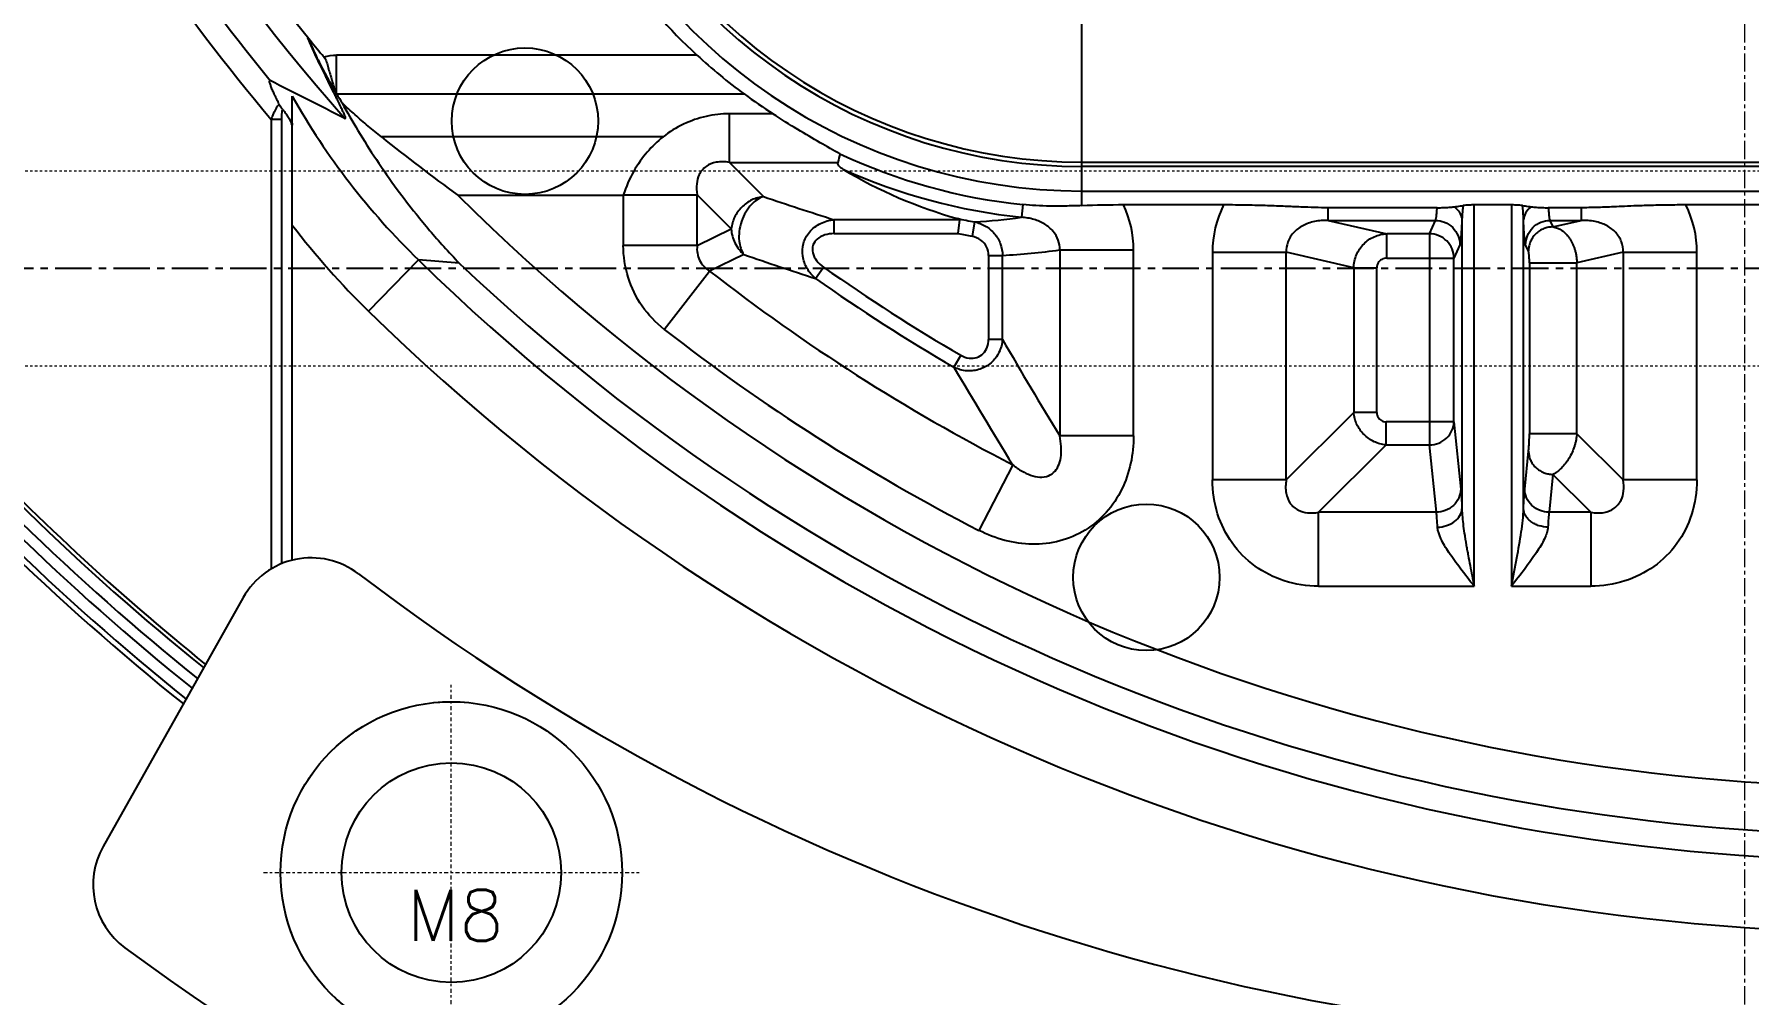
# Model space of a CAD drawing. Header units: millimetres. Extents: x 2588 to 3182, y 1243 to 1719.
# Drawn here: x 2763.3 to 2833.5, y 1402.5 to 1441.8 of the extents above; entities that cross this region are included whole.
import ezdxf

# ---------------------------------------------------------------- set-up
doc = ezdxf.new("R2010")
doc.units = ezdxf.units.MM
doc.linetypes.add('CENTER', pattern=[0.6, 0.375, -0.075, 0.075, -0.075])
doc.linetypes.add('HIDDEN', pattern=[0.2, 0.1, -0.1])
doc.layers.add('21', color=7, linetype='Continuous')
for name, color, linetype, lineweight in [('center', 1, 'CENTER', 9), ('cool', 153, 'HIDDEN', 9), ('screw', 33, 'Continuous', 13)]:
    doc.layers.add(name, color=color, linetype=linetype, lineweight=lineweight)
doc.styles.get("Standard").update_dxf_attribs({"font": 'arial.ttf'})
doc.styles.add('TXT', font='txt.shx', dxfattribs={"bigfont": 'gbcbig.shx'})
doc.dimstyles.get("Standard").update_dxf_attribs({"dimtxt": 0.18, "dimasz": 0.18, "dimexe": 0.18, "dimexo": 0.0625, "dimgap": 0.09, "dimtad": 0, "dimtih": 1, "dimtoh": 1, "dimzin": 0, "dimdsep": 46, "dimtxsty": 'Standard', "dimcen": 0.09, "dimadec": 0, "dimazin": 0, "dimtfac": 1, "dimtofl": 0, "dimtmove": 0, "dimatfit": 3, "dimfxl": 0, "dimtolj": 1, "dimtzin": 0, "dimarcsym": 0})

# ---------------------------------------------------------------- blocks, each defined once
blk = doc.blocks.new('screw_m8_i')
at = {"layer": 'screw', "color": 1, "linetype": 'CENTER', "ltscale": 0.435384}
for p, q in [((0, -7.7), (0, 7.7)), ((-7.7, 0), (7.7, 0))]:
    blk.add_line(p, q, dxfattribs=at)
at = {"layer": 'screw', "color": 8, "linetype": 'HIDDEN', "ltscale": 0.435384}
blk.add_circle((0, 0), 7, dxfattribs=at)
at = {"layer": 'screw'}
blk.add_circle((0, 0), 4.5, dxfattribs=at)
at = {"layer": 'screw', "color": 6, "style": 'TXT'}
blk.add_text('M8', height=2.1, dxfattribs=at).set_placement((-1.82, -2.8))
blk = doc.blocks.new('*D39')
at = {"color": 4, "lineweight": -2, "transparency": 16777216}
blk.add_line((2833.383, 1335.879), (2833.383, 1325.714), dxfattribs=at)
at = {"layer": 'Defpoints', "color": 0, "transparency": 16777216}
for p in [(2833.383, 1489.21), (2833.383, 1335.879), (2833.383, 1325.714)]:
    blk.add_point(p, dxfattribs=at)
at = {"color": 6, "transparency": 16777216, "insert": (2833.383, 1319.229), "char_height": 5, "attachment_point": 5, "rotation": 90}
blk.add_mtext('\\A1;0.00', dxfattribs=at)
blk = doc.blocks.new('*D44')
at = {"color": 4, "lineweight": -2, "transparency": 16777216}
blk.add_line((2757.983, 1452.116), (2757.983, 1325.882), dxfattribs=at)
at = {"layer": 'Defpoints', "color": 0, "transparency": 16777216}
for p in [(2833.383, 1489.21), (2757.983, 1452.116), (2757.983, 1325.882)]:
    blk.add_point(p, dxfattribs=at)
at = {"color": 6, "transparency": 16777216, "insert": (2757.983, 1317.475), "char_height": 5, "attachment_point": 5, "rotation": 90}
blk.add_mtext('\\A1;75.40', dxfattribs=at)

msp = doc.modelspace()

# ---------------------------------------------------------------- linework, layer by layer
at = {"color": 6, "linetype": 'Continuous'}
for p, q in [((2806.223, 1434.778), (2806.223, 1445.217)), ((2790.441, 1440.948), (2775.675, 1440.948)), ((2773.858, 1420.253), (2773.858, 1439.265)), ((2775.676, 1439.353), (2792.378, 1439.353)), ((2772.992, 1438.308), (2772.992, 1419.896)), ((2773.425, 1438.308), (2772.992, 1438.308)), ((2773.425, 1420.112), (2773.425, 1438.308)), ((2791.774, 1436.547), (2791.774, 1438.54)), ((2793.559, 1438.54), (2791.774, 1438.54)), ((2789.051, 1437.594), (2777.508, 1437.594)), ((2791.774, 1436.547), (2793.171, 1435.15)), ((2791.774, 1436.547), (2796.223, 1436.547)), ((2806.223, 1436.56), (2850.443, 1436.56)), ((2850.443, 1436.382), (2806.223, 1436.382)), ((2780.649, 1435.201), (2787.425, 1435.201)), ((2787.425, 1435.224), (2787.425, 1433.14)), ((2787.425, 1435.224), (2790.451, 1435.224)), ((2791.848, 1433.826), (2790.451, 1435.224)), ((2790.451, 1433.14), (2790.451, 1435.224)), ((2803.795, 1434.819), (2803.741, 1434.302)), ((2806.223, 1435.377), (2850.443, 1435.377)), ((2812.028, 1434.806), (2807.929, 1434.806)), ((2823.819, 1434.806), (2822.293, 1434.806)), ((2822.293, 1419.19), (2822.293, 1434.806)), ((2823.819, 1434.806), (2823.819, 1419.19)), ((2835.323, 1434.806), (2830.97, 1434.806)), ((2796.069, 1433.632), (2796.069, 1434.2)), ((2801.211, 1434.2), (2796.069, 1434.2)), ((2801.152, 1433.632), (2801.211, 1434.2)), ((2801.824, 1434.11), (2801.716, 1433.522)), ((2820.779, 1434.693), (2816.312, 1434.693)), ((2816.312, 1434.173), (2816.312, 1434.693)), ((2816.312, 1434.173), (2820.71, 1434.173)), ((2816.312, 1434.173), (2818.717, 1433.623)), ((2820.466, 1433.623), (2820.71, 1434.173)), ((2821.794, 1434.19), (2821.794, 1422.362)), ((2824.319, 1422.362), (2824.319, 1434.19)), ((2826.685, 1434.693), (2825.334, 1434.693)), ((2825.403, 1434.173), (2826.685, 1434.173)), ((2825.403, 1434.173), (2825.521, 1433.906)), ((2825.521, 1433.906), (2826.685, 1434.173)), ((2826.685, 1434.693), (2826.685, 1434.173)), ((2790.451, 1433.14), (2791.848, 1433.826)), ((2796.069, 1433.632), (2801.152, 1433.632)), ((2820.466, 1433.623), (2818.717, 1433.623)), ((2818.717, 1432.626), (2818.717, 1433.623)), ((2820.466, 1433.623), (2820.466, 1424.978)), ((2790.451, 1433.14), (2787.425, 1433.14)), ((2792.367, 1432.775), (2790.961, 1432.096)), ((2802.397, 1432.741), (2802.397, 1429.3)), ((2802.397, 1432.741), (2802.964, 1432.741)), ((2802.964, 1429.3), (2802.964, 1432.741)), ((2805.312, 1432.966), (2805.312, 1425.341)), ((2805.312, 1432.966), (2808.337, 1432.966)), ((2808.337, 1425.341), (2808.337, 1432.966)), ((2811.571, 1432.866), (2811.571, 1423.539)), ((2811.571, 1432.866), (2814.597, 1432.866)), ((2817.359, 1432.235), (2814.597, 1432.866)), ((2814.597, 1423.539), (2814.597, 1432.866)), ((2821.709, 1433.176), (2821.465, 1432.626)), ((2824.522, 1432.91), (2824.404, 1433.176)), ((2828.4, 1432.866), (2826.504, 1432.433)), ((2828.4, 1432.866), (2831.426, 1432.866)), ((2828.4, 1432.866), (2828.4, 1423.539)), ((2831.426, 1423.539), (2831.426, 1432.866)), ((2776.982, 1430.454), (2779.034, 1432.552)), ((2780.703, 1432.421), (2779.034, 1432.552)), ((2789.101, 1429.709), (2790.961, 1432.096)), ((2795.306, 1431.795), (2795.633, 1432.258)), ((2817.359, 1432.235), (2818.305, 1432.235)), ((2817.359, 1432.235), (2817.359, 1426.301)), ((2818.305, 1426.301), (2818.305, 1432.235)), ((2818.717, 1432.626), (2821.465, 1432.626)), ((2821.465, 1425.923), (2821.465, 1432.626)), ((2824.56, 1432.433), (2826.504, 1432.433)), ((2824.56, 1432.433), (2824.56, 1425.435)), ((2826.504, 1425.435), (2826.504, 1432.433)), ((2802.964, 1429.3), (2802.397, 1429.3)), ((2801.26, 1428.646), (2800.975, 1428.156)), ((2814.597, 1423.539), (2817.359, 1426.301)), ((2818.305, 1426.301), (2817.359, 1426.301)), ((2821.465, 1425.923), (2818.683, 1425.923)), ((2818.683, 1424.978), (2818.683, 1425.923)), ((2821.465, 1425.923), (2821.745, 1423.161)), ((2808.337, 1425.341), (2805.312, 1425.341)), ((2818.683, 1424.978), (2815.921, 1422.215)), ((2818.683, 1424.978), (2820.466, 1424.978)), ((2820.746, 1422.215), (2820.466, 1424.978)), ((2826.504, 1425.435), (2824.56, 1425.435)), ((2826.504, 1425.435), (2828.4, 1423.539)), ((2824.367, 1423.161), (2824.525, 1424.713)), ((2803.383, 1424.164), (2802, 1421.472)), ((2814.597, 1423.539), (2811.571, 1423.539)), ((2825.524, 1423.768), (2825.367, 1422.215)), ((2827.077, 1422.215), (2825.524, 1423.768)), ((2831.426, 1423.539), (2828.4, 1423.539)), ((2820.746, 1422.215), (2815.921, 1422.215)), ((2815.921, 1419.19), (2815.921, 1422.215)), ((2827.077, 1422.215), (2825.367, 1422.215)), ((2827.077, 1422.215), (2827.077, 1419.19)), ((2771.844, 1418.718), (2766.107, 1408.521)), ((2815.921, 1419.19), (2822.293, 1419.19)), ((2823.819, 1419.19), (2827.077, 1419.19))]:
    msp.add_line(p, q, dxfattribs=at)
at = {"color": 7, "linetype": 'Continuous'}
msp.add_line((2773.858, 1438.153), (2773.858, 1438.079), dxfattribs=at)
at = {"color": 6, "linetype": 'Continuous'}
for centre, radius in [((2783.393, 1438.24), 3), ((2808.863, 1419.55), 3), ((2780.376, 1407.453), 7), ((2780.376, 1407.453), 4.5)]:
    msp.add_circle(centre, radius, dxfattribs=at)
for centre, radius, start, end in [((2839.388, 1494.241), 84.503, 182.75328, 221.40986), ((2839.388, 1494.241), 83.513, 182.75328, 219.05351), ((2806.223, 1458.061), 22.684, 65, 270), ((2806.223, 1458.061), 21.679, 65, 270), ((2806.223, 1458.061), 21.5, 65, 270), ((2839.388, 1494.241), 85.826, 207.99191, 219.28428), ((2839.388, 1494.241), 86.815, 208.76351, 220.11081), ((2806.223, 1458.061), 23.279, 204.56468, 227.31831), ((2833.358, 1494.241), 102.331, 208.93165, 231.31336), ((2833.358, 1494.241), 102.106, 208.92854, 231.29263), ((2833.358, 1494.241), 101.607, 209.11833, 231.2463), ((2833.358, 1494.241), 101.159, 209.25993, 231.20428), ((2833.358, 1494.241), 100.659, 209.19379, 231.15706), ((2838.604, 1493.601), 82.501, 219.05168, 219.65896), ((2805.693, 1457.491), 22.501, 227.3264, 233.71754), ((2582.915, 1062.047), 422.952, 62.83571, 63.2997), ((2799.595, 1453.765), 29.542, 209.40081, 225.89388), ((2801.809, 1454.817), 30.365, 210.61398, 211.42562), ((2833.672, 1508.081), 90.127, 231.45233, 233.9626), ((2945.137, 1403.685), 152.497, 167.4184, 167.55535), ((2806.223, 1458.061), 23.368, 244.87901, 264.0382), ((2806.223, 1458.061), 23.888, 245.7813, 264.0382), ((2839.388, 1494.241), 83.282, 225.14633, 267.20266), ((2844.272, 1586.046), 159.314, 251.2913, 252.38809), ((2807.94, 1382.895), 51.91, 90.01162, 91.89547), ((2803.99, 1432.967), 4.347, 359.98435, 25.02834), ((2815.916, 1432.867), 4.345, 153.50259, 180.01412), ((2827.082, 1432.868), 4.344, 359.98446, 26.49882), ((2806.223, 1458.061), 24.351, 257.90147, 259.59393), ((2800.271, 1459.37), 25.307, 273.51894, 277.88215), ((2799.955, 1453.962), 32.868, 217.43822, 225.6592), ((2806.223, 1458.061), 24.949, 258.27416, 259.59393), ((2844.357, 1583.691), 159.62, 250.9912, 252.10321), ((2801.593, 1459.451), 26.745, 272.93737, 277.99136), ((2839.388, 1494.241), 86.302, 225.62682, 267.84392), ((2839.388, 1494.241), 85.238, 226.49032, 267.20136), ((2839.388, 1494.241), 78.785, 232.0722, 242.80656), ((2839.388, 1494.241), 75.871, 234.78115, 239.83223), ((2839.388, 1494.241), 76.438, 234.78115, 239.83223), ((2839.388, 1494.241), 89.237, 225.62682, 268.15566), ((2839.388, 1494.241), 81.811, 232.0722, 242.80656), ((2956.044, 1517.392), 176.617, 209.91871, 211.41194), ((2956.579, 1519.285), 180.325, 210.3552, 211.83661), ((2833.358, 1494.241), 100.5, 223.15179, 231.1419), ((2774.633, 1417.149), 3.2, 52.70186, 150.6372), ((2833.358, 1494.241), 93.711, 232.70186, 307.32513), ((2768.896, 1406.952), 3.2, 150.6372, 233.55477), ((2833.358, 1494.241), 111.711, 233.55477, 306.46929)]:
    msp.add_arc(centre, radius, start, end, dxfattribs=at)
at = {"color": 7, "linetype": 'Continuous'}
for centre, radius, start, end in [((2758.108, 1431.33), 17.135, 23.19551, 24.06571), ((2764.771, 1432.521), 10.69, 31.79263, 32.81096)]:
    msp.add_arc(centre, radius, start, end, dxfattribs=at)
at = {"color": 6, "linetype": 'Continuous'}
for centre, major_axis, ratio, start_param, end_param in [((2806.223, 1458.208), (0, 23.392), 0.99998, -3.774967, -3.713649), ((2806.223, 1453.501), (0, 19.951), 0.973528, -3.670431, -3.407487)]:
    msp.add_ellipse(centre, major_axis=major_axis, ratio=ratio, start_param=start_param, end_param=end_param, dxfattribs=at)
for points, knots in [([(2776.011, 1438.347), (2776.019, 1438.343), (2776.065, 1438.376), (2776.004, 1438.452), (2775.978, 1438.553), (2775.912, 1438.689), (2775.833, 1438.86), (2775.75, 1439.029), (2775.666, 1439.197), (2775.576, 1439.377), (2775.458, 1439.611), (2775.344, 1439.842), (2775.233, 1440.067), (2775.132, 1440.273), (2775.011, 1440.52), (2774.872, 1440.813), (2774.688, 1441.192), (2774.573, 1441.484), (2774.498, 1441.648)], [0, 0, 0, 0, 0.00796, 0.031915, 0.060266, 0.099104, 0.152725, 0.215834, 0.253032, 0.306629, 0.380841, 0.46729, 0.517957, 0.586216, 0.655677, 0.743122, 0.852204, 1, 1, 1, 1]), ([(2774.5, 1441.649), (2774.623, 1441.378), (2774.848, 1440.854), (2775.24, 1440.116), (2775.502, 1439.647), (2775.636, 1439.419)], [0, 0, 0, 0, 0.356096, 0.682926, 1, 1, 1, 1]), ([(2775.155, 1440.874), (2775.142, 1440.88), (2775.114, 1440.89), (2775.13, 1440.931), (2775.102, 1440.941), (2775.089, 1440.948)], [0, 0, 0, 0, 0.38245, 0.614128, 1, 1, 1, 1]), ([(2775.155, 1440.874), (2775.198, 1440.804), (2775.27, 1440.66), (2775.325, 1440.429), (2775.394, 1440.222), (2775.449, 1440.02), (2775.506, 1439.834), (2775.55, 1439.661), (2775.594, 1439.502), (2775.638, 1439.41), (2775.665, 1439.364)], [0, 0, 0, 0, 0.154195, 0.298521, 0.445219, 0.564068, 0.691592, 0.809696, 0.899409, 1, 1, 1, 1]), ([(2775.665, 1439.403), (2775.67, 1439.578), (2775.677, 1439.922), (2775.674, 1440.437), (2775.675, 1440.778), (2775.675, 1440.948)], [0, 0, 0, 0, 0.338842, 0.669299, 1, 1, 1, 1]), ([(2773.322, 1438.928), (2773.289, 1438.993), (2773.225, 1439.119), (2773.136, 1439.304), (2773.06, 1439.476), (2772.989, 1439.632), (2772.962, 1439.764), (2772.9, 1439.855), (2772.947, 1439.903), (2772.958, 1439.898)], [0, 0, 0, 0, 0.205608, 0.397896, 0.575971, 0.735384, 0.871991, 0.966877, 1, 1, 1, 1]), ([(2775.676, 1439.353), (2775.671, 1439.361), (2775.658, 1439.375), (2775.661, 1439.395), (2775.665, 1439.403)], [0, 0, 0, 0, 0.515323, 1, 1, 1, 1]), ([(2773.322, 1438.928), (2773.276, 1438.881), (2773.188, 1438.763), (2773.084, 1438.552), (2773.02, 1438.394), (2772.992, 1438.308)], [0, 0, 0, 0, 0.278551, 0.617057, 1, 1, 1, 1]), ([(2773.464, 1438.716), (2773.447, 1438.735), (2773.412, 1438.778), (2773.365, 1438.849), (2773.336, 1438.901), (2773.322, 1438.927)], [0, 0, 0, 0, 0.303895, 0.648281, 1, 1, 1, 1]), ([(2773.425, 1438.308), (2773.424, 1438.36), (2773.426, 1438.458), (2773.434, 1438.595), (2773.451, 1438.678), (2773.464, 1438.716)], [0, 0, 0, 0, 0.384082, 0.708698, 1, 1, 1, 1]), ([(2773.464, 1438.716), (2773.496, 1438.681), (2773.561, 1438.599), (2773.657, 1438.465), (2773.721, 1438.368), (2773.753, 1438.317)], [0, 0, 0, 0, 0.291338, 0.63428, 1, 1, 1, 1]), ([(2775.897, 1438.985), (2776.106, 1438.607), (2776.558, 1437.823), (2777.309, 1436.639), (2778.106, 1435.5), (2779.02, 1434.307), (2779.875, 1433.302), (2780.486, 1432.646), (2780.703, 1432.421)], [0, 0, 0, 0, 0.159214, 0.332534, 0.515297, 0.670392, 0.884928, 1, 1, 1, 1]), ([(2777.508, 1437.594), (2777.326, 1437.739), (2776.963, 1438.037), (2776.427, 1438.502), (2776.074, 1438.822), (2775.898, 1438.985)], [0, 0, 0, 0, 0.328098, 0.662001, 1, 1, 1, 1]), ([(2791.774, 1438.54), (2791.453, 1438.54), (2790.806, 1438.468), (2789.875, 1438.147), (2789.312, 1437.798), (2789.051, 1437.594)], [0, 0, 0, 0, 0.328583, 0.660689, 1, 1, 1, 1]), ([(2796.302, 1436.903), (2796.032, 1437.049), (2795.454, 1437.376), (2794.534, 1437.912), (2793.892, 1438.317), (2793.559, 1438.54)], [0, 0, 0, 0, 0.288163, 0.623256, 1, 1, 1, 1]), ([(2789.051, 1437.594), (2788.815, 1437.41), (2788.369, 1436.976), (2787.806, 1436.175), (2787.534, 1435.551), (2787.425, 1435.212)], [0, 0, 0, 0, 0.306813, 0.634194, 1, 1, 1, 1]), ([(2791.774, 1436.547), (2791.595, 1436.579), (2791.258, 1436.593), (2790.796, 1436.418), (2790.514, 1436.077), (2790.407, 1435.656), (2790.424, 1435.373), (2790.451, 1435.224)], [0, 0, 0, 0, 0.240097, 0.436772, 0.630518, 0.799875, 1, 1, 1, 1]), ([(2796.423, 1436.275), (2796.379, 1436.302), (2796.305, 1436.353), (2796.227, 1436.446), (2796.217, 1436.518), (2796.223, 1436.547)], [0, 0, 0, 0, 0.431941, 0.750809, 1, 1, 1, 1]), ([(2793.171, 1435.15), (2793.007, 1435.133), (2792.678, 1435.036), (2792.262, 1434.736), (2791.962, 1434.319), (2791.865, 1433.991), (2791.848, 1433.826)], [0, 0, 0, 0, 0.24677, 0.500032, 0.753278, 1, 1, 1, 1]), ([(2793.171, 1435.15), (2792.985, 1435.092), (2792.705, 1434.892), (2792.43, 1434.514), (2792.252, 1434.138), (2792.165, 1433.731), (2792.153, 1433.263), (2792.254, 1432.935), (2792.367, 1432.775)], [0, 0, 0, 0, 0.20962, 0.348716, 0.499995, 0.651275, 0.790374, 1, 1, 1, 1]), ([(2806.223, 1434.778), (2805.989, 1434.77), (2805.552, 1434.759), (2804.923, 1434.756), (2804.347, 1434.773), (2803.975, 1434.8), (2803.795, 1434.819)], [0, 0, 0, 0, 0.288092, 0.540685, 0.776551, 1, 1, 1, 1]), ([(2816.312, 1434.693), (2816.13, 1434.693), (2815.754, 1434.699), (2815.168, 1434.721), (2814.522, 1434.751), (2813.79, 1434.779), (2812.948, 1434.8), (2812.348, 1434.806), (2812.028, 1434.806)], [0, 0, 0, 0, 0.127279, 0.262926, 0.410731, 0.579624, 0.775998, 1, 1, 1, 1]), ([(2821.475, 1434.732), (2821.52, 1434.737), (2821.605, 1434.748), (2821.727, 1434.765), (2821.803, 1434.777), (2821.839, 1434.783)], [0, 0, 0, 0, 0.369164, 0.70274, 1, 1, 1, 1]), ([(2821.837, 1434.783), (2821.831, 1434.731), (2821.81, 1434.534), (2821.796, 1434.336), (2821.794, 1434.19)], [0, 0, 0, 0, 0.264536, 1, 1, 1, 1]), ([(2822.293, 1434.806), (2822.231, 1434.806), (2822.116, 1434.804), (2821.965, 1434.797), (2821.875, 1434.789), (2821.839, 1434.783)], [0, 0, 0, 0, 0.407886, 0.757994, 1, 1, 1, 1]), ([(2824.275, 1434.783), (2824.239, 1434.789), (2824.149, 1434.797), (2823.997, 1434.804), (2823.881, 1434.806), (2823.819, 1434.806)], [0, 0, 0, 0, 0.241407, 0.591544, 1, 1, 1, 1]), ([(2824.275, 1434.783), (2824.311, 1434.776), (2824.387, 1434.765), (2824.507, 1434.748), (2824.593, 1434.737), (2824.638, 1434.732)], [0, 0, 0, 0, 0.293918, 0.628991, 1, 1, 1, 1]), ([(2824.319, 1434.19), (2824.318, 1434.237), (2824.312, 1434.435), (2824.293, 1434.632), (2824.275, 1434.783)], [0, 0, 0, 0, 0.235374, 1, 1, 1, 1]), ([(2830.97, 1434.806), (2830.732, 1434.806), (2830.262, 1434.803), (2829.593, 1434.789), (2828.994, 1434.771), (2828.482, 1434.75), (2828.043, 1434.731), (2827.659, 1434.715), (2827.313, 1434.703), (2826.993, 1434.695), (2826.787, 1434.693), (2826.685, 1434.693)], [0, 0, 0, 0, 0.166541, 0.328578, 0.468187, 0.58609, 0.687193, 0.775798, 0.855381, 0.928973, 1, 1, 1, 1]), ([(2795.306, 1431.795), (2795.169, 1431.907), (2794.93, 1432.186), (2794.743, 1432.696), (2794.768, 1433.242), (2795.035, 1433.733), (2795.494, 1434.083), (2795.877, 1434.185), (2796.069, 1434.2)], [0, 0, 0, 0, 0.162174, 0.327986, 0.485867, 0.647385, 0.823257, 1, 1, 1, 1]), ([(2801.211, 1434.2), (2801.213, 1434.219), (2801.164, 1434.236), (2801.135, 1434.246), (2801.119, 1434.251)], [0, 0, 0, 0, 0.538858, 1, 1, 1, 1]), ([(2801.824, 1434.11), (2801.979, 1434.08), (2802.281, 1433.964), (2802.65, 1433.652), (2802.903, 1433.232), (2802.964, 1432.906), (2802.964, 1432.741)], [0, 0, 0, 0, 0.247239, 0.493958, 0.742826, 1, 1, 1, 1]), ([(2805.312, 1432.966), (2805.316, 1433.1), (2805.271, 1433.38), (2805.048, 1433.75), (2804.696, 1434.04), (2804.249, 1434.234), (2803.917, 1434.292), (2803.741, 1434.302)], [0, 0, 0, 0, 0.176955, 0.363331, 0.559441, 0.768472, 1, 1, 1, 1]), ([(2816.312, 1434.173), (2816.124, 1434.181), (2815.761, 1434.154), (2815.265, 1433.982), (2814.872, 1433.69), (2814.631, 1433.298), (2814.589, 1433.004), (2814.597, 1432.866)], [0, 0, 0, 0, 0.233788, 0.444683, 0.643716, 0.828752, 1, 1, 1, 1]), ([(2820.71, 1434.173), (2820.72, 1434.19), (2820.732, 1434.246), (2820.749, 1434.353), (2820.765, 1434.508), (2820.774, 1434.626), (2820.779, 1434.693)], [0, 0, 0, 0, 0.114718, 0.321589, 0.617957, 1, 1, 1, 1]), ([(2820.71, 1434.173), (2820.835, 1434.172), (2821.095, 1434.115), (2821.437, 1433.901), (2821.652, 1433.56), (2821.709, 1433.301), (2821.709, 1433.176)], [0, 0, 0, 0, 0.242665, 0.500405, 0.757886, 1, 1, 1, 1]), ([(2820.782, 1434.693), (2820.867, 1434.693), (2821.031, 1434.696), (2821.262, 1434.71), (2821.408, 1434.724), (2821.475, 1434.732)], [0, 0, 0, 0, 0.368136, 0.707588, 1, 1, 1, 1]), ([(2821.475, 1434.732), (2821.569, 1434.664), (2821.72, 1434.502), (2821.791, 1434.289), (2821.794, 1434.19)], [0, 0, 0, 0, 0.540878, 1, 1, 1, 1]), ([(2821.794, 1434.19), (2821.787, 1434.022), (2821.776, 1433.738), (2821.744, 1433.402), (2821.731, 1433.229), (2821.71, 1433.177)], [0, 0, 0, 0, 0.497086, 0.835065, 1, 1, 1, 1]), ([(2824.638, 1434.732), (2824.544, 1434.664), (2824.392, 1434.502), (2824.322, 1434.289), (2824.319, 1434.19)], [0, 0, 0, 0, 0.540878, 1, 1, 1, 1]), ([(2824.404, 1433.176), (2824.382, 1433.226), (2824.369, 1433.4), (2824.336, 1433.735), (2824.326, 1434.021), (2824.319, 1434.19)], [0, 0, 0, 0, 0.162817, 0.500868, 1, 1, 1, 1]), ([(2824.404, 1433.176), (2824.404, 1433.301), (2824.461, 1433.56), (2824.676, 1433.901), (2825.018, 1434.115), (2825.277, 1434.172), (2825.403, 1434.173)], [0, 0, 0, 0, 0.242113, 0.499594, 0.757334, 1, 1, 1, 1]), ([(2824.638, 1434.732), (2824.705, 1434.724), (2824.851, 1434.71), (2825.082, 1434.696), (2825.246, 1434.693), (2825.331, 1434.693)], [0, 0, 0, 0, 0.292311, 0.631786, 1, 1, 1, 1]), ([(2825.334, 1434.693), (2825.338, 1434.626), (2825.348, 1434.508), (2825.363, 1434.353), (2825.381, 1434.246), (2825.393, 1434.19), (2825.403, 1434.173)], [0, 0, 0, 0, 0.382043, 0.678411, 0.885282, 1, 1, 1, 1]), ([(2828.4, 1432.866), (2828.408, 1433.012), (2828.363, 1433.313), (2828.112, 1433.702), (2827.723, 1433.986), (2827.233, 1434.154), (2826.874, 1434.181), (2826.685, 1434.173)], [0, 0, 0, 0, 0.180767, 0.364613, 0.559468, 0.765717, 1, 1, 1, 1]), ([(2791.848, 1433.826), (2791.858, 1433.627), (2791.966, 1433.231), (2792.215, 1432.904), (2792.367, 1432.775)], [0, 0, 0, 0, 0.5, 1, 1, 1, 1]), ([(2796.069, 1433.632), (2795.938, 1433.632), (2795.688, 1433.601), (2795.364, 1433.442), (2795.167, 1433.164), (2795.166, 1432.822), (2795.339, 1432.504), (2795.525, 1432.334), (2795.633, 1432.258)], [0, 0, 0, 0, 0.186977, 0.352745, 0.499384, 0.646312, 0.812534, 1, 1, 1, 1]), ([(2802.397, 1432.741), (2802.394, 1432.861), (2802.337, 1433.106), (2802.085, 1433.398), (2801.842, 1433.495), (2801.716, 1433.522)], [0, 0, 0, 0, 0.321705, 0.652962, 1, 1, 1, 1]), ([(2817.359, 1432.235), (2817.362, 1432.416), (2817.44, 1432.775), (2817.744, 1433.226), (2818.185, 1433.538), (2818.54, 1433.62), (2818.717, 1433.623)], [0, 0, 0, 0, 0.255067, 0.503403, 0.749833, 1, 1, 1, 1]), ([(2821.465, 1432.626), (2821.465, 1432.755), (2821.412, 1433.017), (2821.19, 1433.348), (2820.858, 1433.57), (2820.596, 1433.623), (2820.466, 1433.623)], [0, 0, 0, 0, 0.249614, 0.499599, 0.749819, 1, 1, 1, 1]), ([(2825.521, 1433.906), (2825.491, 1433.906), (2825.43, 1433.904), (2825.338, 1433.891), (2825.245, 1433.869), (2825.152, 1433.837), (2825.061, 1433.796), (2824.974, 1433.744), (2824.891, 1433.684), (2824.814, 1433.615), (2824.745, 1433.538), (2824.684, 1433.456), (2824.633, 1433.368), (2824.591, 1433.277), (2824.56, 1433.185), (2824.537, 1433.092), (2824.525, 1433), (2824.522, 1432.939), (2824.522, 1432.91)], [0, 0, 0, 0, 0.057318, 0.116584, 0.177613, 0.240192, 0.304065, 0.36894, 0.434495, 0.500387, 0.566261, 0.631767, 0.696564, 0.760334, 0.822791, 0.883686, 0.94281, 1, 1, 1, 1]), ([(2825.521, 1433.906), (2825.586, 1433.899), (2825.717, 1433.864), (2825.9, 1433.763), (2826.038, 1433.643), (2826.139, 1433.528), (2826.21, 1433.431), (2826.275, 1433.325), (2826.332, 1433.211), (2826.382, 1433.091), (2826.424, 1432.966), (2826.458, 1432.836), (2826.479, 1432.722), (2826.492, 1432.626), (2826.501, 1432.536), (2826.504, 1432.472), (2826.504, 1432.433)], [0, 0, 0, 0, 0.101942, 0.209851, 0.32537, 0.386249, 0.449193, 0.514079, 0.580642, 0.64865, 0.717829, 0.78788, 0.85848, 0.899108, 0.939744, 1, 1, 1, 1]), ([(2789.101, 1429.709), (2788.757, 1429.98), (2788.141, 1430.623), (2787.556, 1431.821), (2787.427, 1432.702), (2787.425, 1433.14)], [0, 0, 0, 0, 0.333227, 0.666431, 1, 1, 1, 1]), ([(2790.451, 1433.14), (2790.439, 1433.036), (2790.443, 1432.829), (2790.537, 1432.535), (2790.711, 1432.281), (2790.872, 1432.151), (2790.961, 1432.096)], [0, 0, 0, 0, 0.256056, 0.500698, 0.745044, 1, 1, 1, 1]), ([(2824.56, 1432.433), (2824.56, 1432.444), (2824.559, 1432.47), (2824.559, 1432.51), (2824.558, 1432.551), (2824.557, 1432.59), (2824.555, 1432.628), (2824.553, 1432.665), (2824.551, 1432.701), (2824.549, 1432.734), (2824.546, 1432.766), (2824.542, 1432.803), (2824.537, 1432.843), (2824.53, 1432.881), (2824.525, 1432.902), (2824.522, 1432.91)], [0, 0, 0, 0, 0.06938, 0.163666, 0.245873, 0.327317, 0.407245, 0.484922, 0.559627, 0.630679, 0.6973, 0.758881, 0.865271, 0.946624, 1, 1, 1, 1]), ([(2818.717, 1432.626), (2818.644, 1432.623), (2818.5, 1432.591), (2818.342, 1432.44), (2818.306, 1432.302), (2818.305, 1432.235)], [0, 0, 0, 0, 0.349302, 0.67928, 1, 1, 1, 1]), ([(2802.964, 1429.301), (2802.952, 1429.116), (2802.855, 1428.754), (2802.523, 1428.316), (2802.051, 1428.043), (2801.504, 1427.975), (2801.141, 1428.073), (2800.975, 1428.156)], [0, 0, 0, 0, 0.205262, 0.403683, 0.594963, 0.794361, 1, 1, 1, 1]), ([(2801.26, 1428.646), (2801.364, 1428.589), (2801.581, 1428.506), (2801.919, 1428.534), (2802.192, 1428.704), (2802.362, 1428.978), (2802.395, 1429.191), (2802.397, 1429.3)], [0, 0, 0, 0, 0.220978, 0.419452, 0.608042, 0.797095, 1, 1, 1, 1]), ([(2818.683, 1424.978), (2818.514, 1424.99), (2818.179, 1425.08), (2817.761, 1425.379), (2817.462, 1425.798), (2817.372, 1426.132), (2817.359, 1426.301)], [0, 0, 0, 0, 0.251457, 0.5, 0.748543, 1, 1, 1, 1]), ([(2818.305, 1426.301), (2818.307, 1426.234), (2818.337, 1426.101), (2818.484, 1425.954), (2818.617, 1425.925), (2818.683, 1425.923)], [0, 0, 0, 0, 0.340046, 0.664084, 1, 1, 1, 1]), ([(2820.466, 1424.978), (2820.595, 1424.979), (2820.853, 1425.029), (2821.183, 1425.238), (2821.408, 1425.551), (2821.464, 1425.8), (2821.465, 1425.923)], [0, 0, 0, 0, 0.255807, 0.508901, 0.75679, 1, 1, 1, 1]), ([(2803.383, 1424.164), (2803.503, 1424.067), (2803.737, 1423.903), (2804.109, 1423.724), (2804.481, 1423.638), (2804.849, 1423.682), (2805.138, 1423.89), (2805.304, 1424.196), (2805.377, 1424.545), (2805.379, 1424.934), (2805.341, 1425.2), (2805.311, 1425.341)], [0, 0, 0, 0, 0.135662, 0.248799, 0.360516, 0.466456, 0.563164, 0.660525, 0.765054, 0.87327, 1, 1, 1, 1]), ([(2824.525, 1424.713), (2824.53, 1424.767), (2824.537, 1424.852), (2824.545, 1424.97), (2824.55, 1425.067), (2824.554, 1425.164), (2824.557, 1425.245), (2824.558, 1425.307), (2824.559, 1425.352), (2824.559, 1425.394), (2824.56, 1425.421), (2824.56, 1425.435)], [0, 0, 0, 0, 0.225401, 0.354914, 0.490232, 0.626972, 0.760439, 0.824542, 0.886175, 0.944823, 1, 1, 1, 1]), ([(2826.504, 1425.435), (2826.501, 1425.392), (2826.492, 1425.307), (2826.471, 1425.178), (2826.441, 1425.049), (2826.392, 1424.877), (2826.312, 1424.668), (2826.191, 1424.431), (2826.047, 1424.215), (2825.84, 1423.977), (2825.656, 1423.832), (2825.524, 1423.768)], [0, 0, 0, 0, 0.063473, 0.128368, 0.194374, 0.261154, 0.395579, 0.528853, 0.658038, 0.780831, 1, 1, 1, 1]), ([(2824.525, 1424.713), (2824.525, 1424.685), (2824.528, 1424.627), (2824.542, 1424.541), (2824.565, 1424.453), (2824.597, 1424.366), (2824.639, 1424.28), (2824.691, 1424.197), (2824.751, 1424.119), (2824.82, 1424.047), (2824.897, 1423.982), (2824.98, 1423.924), (2825.067, 1423.875), (2825.157, 1423.836), (2825.25, 1423.805), (2825.342, 1423.784), (2825.434, 1423.771), (2825.494, 1423.768), (2825.524, 1423.768)], [0, 0, 0, 0, 0.055599, 0.113163, 0.172591, 0.233745, 0.296443, 0.360453, 0.425502, 0.491272, 0.557412, 0.623547, 0.689295, 0.75428, 0.818144, 0.880565, 0.941263, 1, 1, 1, 1]), ([(2815.921, 1419.19), (2815.446, 1419.19), (2814.515, 1419.329), (2813.275, 1419.952), (2812.317, 1420.917), (2811.707, 1422.152), (2811.571, 1423.071), (2811.571, 1423.539)], [0, 0, 0, 0, 0.208486, 0.405045, 0.599612, 0.794593, 1, 1, 1, 1]), ([(2814.597, 1423.539), (2814.565, 1423.36), (2814.551, 1423.022), (2814.726, 1422.561), (2815.068, 1422.279), (2815.488, 1422.171), (2815.772, 1422.188), (2815.921, 1422.215)], [0, 0, 0, 0, 0.240097, 0.436772, 0.630518, 0.799875, 1, 1, 1, 1]), ([(2831.426, 1423.539), (2831.426, 1423.064), (2831.287, 1422.134), (2830.663, 1420.893), (2829.698, 1419.935), (2828.464, 1419.325), (2827.545, 1419.19), (2827.077, 1419.19)], [0, 0, 0, 0, 0.208486, 0.405045, 0.599612, 0.794593, 1, 1, 1, 1]), ([(2827.077, 1422.215), (2827.255, 1422.183), (2827.593, 1422.169), (2828.055, 1422.344), (2828.337, 1422.686), (2828.444, 1423.107), (2828.427, 1423.39), (2828.4, 1423.539)], [0, 0, 0, 0, 0.240097, 0.436772, 0.630518, 0.799875, 1, 1, 1, 1]), ([(2821.745, 1423.161), (2821.744, 1423.042), (2821.684, 1422.795), (2821.466, 1422.473), (2821.127, 1422.271), (2820.871, 1422.217), (2820.746, 1422.215)], [0, 0, 0, 0, 0.236014, 0.491001, 0.751725, 1, 1, 1, 1]), ([(2821.745, 1423.161), (2821.757, 1423.05), (2821.775, 1422.784), (2821.787, 1422.517), (2821.794, 1422.362)], [0, 0, 0, 0, 0.417361, 1, 1, 1, 1]), ([(2824.319, 1422.362), (2824.325, 1422.517), (2824.338, 1422.784), (2824.356, 1423.05), (2824.367, 1423.161)], [0, 0, 0, 0, 0.582639, 1, 1, 1, 1]), ([(2825.367, 1422.215), (2825.242, 1422.217), (2824.986, 1422.271), (2824.646, 1422.473), (2824.428, 1422.795), (2824.369, 1423.042), (2824.367, 1423.161)], [0, 0, 0, 0, 0.248275, 0.508999, 0.763986, 1, 1, 1, 1]), ([(2820.794, 1421.607), (2820.788, 1421.725), (2820.775, 1421.928), (2820.757, 1422.131), (2820.746, 1422.215)], [0, 0, 0, 0, 0.582338, 1, 1, 1, 1]), ([(2820.794, 1421.607), (2820.918, 1421.609), (2821.165, 1421.652), (2821.497, 1421.806), (2821.724, 1422.06), (2821.791, 1422.266), (2821.794, 1422.362)], [0, 0, 0, 0, 0.271395, 0.54426, 0.789177, 1, 1, 1, 1]), ([(2821.794, 1422.362), (2821.795, 1422.247), (2821.809, 1422.009), (2821.849, 1421.642), (2821.896, 1421.323), (2821.94, 1421.059), (2821.974, 1420.856), (2822.011, 1420.651), (2822.061, 1420.376), (2822.154, 1419.888), (2822.238, 1419.47), (2822.293, 1419.19)], [0, 0, 0, 0, 0.107158, 0.222465, 0.34458, 0.407715, 0.471964, 0.536822, 0.601944, 0.733111, 1, 1, 1, 1]), ([(2823.819, 1419.19), (2823.893, 1419.577), (2824.045, 1420.315), (2824.23, 1421.369), (2824.315, 1422.043), (2824.319, 1422.362)], [0, 0, 0, 0, 0.36813, 0.702604, 1, 1, 1, 1]), ([(2825.318, 1421.607), (2825.196, 1421.609), (2825.009, 1421.638), (2824.778, 1421.73), (2824.619, 1421.827), (2824.489, 1421.946), (2824.393, 1422.08), (2824.335, 1422.221), (2824.32, 1422.316), (2824.319, 1422.362)], [0, 0, 0, 0, 0.267057, 0.406232, 0.542322, 0.671281, 0.790668, 0.89997, 1, 1, 1, 1]), ([(2825.367, 1422.215), (2825.355, 1422.131), (2825.337, 1421.928), (2825.325, 1421.725), (2825.318, 1421.607)], [0, 0, 0, 0, 0.417662, 1, 1, 1, 1]), ([(2822.293, 1419.19), (2822.1, 1419.43), (2821.75, 1419.887), (2821.281, 1420.527), (2820.935, 1421.076), (2820.81, 1421.445), (2820.794, 1421.607)], [0, 0, 0, 0, 0.322765, 0.60162, 0.83017, 1, 1, 1, 1]), ([(2825.318, 1421.607), (2825.301, 1421.443), (2825.174, 1421.071), (2824.827, 1420.52), (2824.362, 1419.88), (2824.012, 1419.427), (2823.819, 1419.19)], [0, 0, 0, 0, 0.172299, 0.401945, 0.680064, 1, 1, 1, 1])]:
    msp.add_open_spline(points, degree=3, knots=knots, dxfattribs=at)
for points in [[(2775.155, 1440.874), (2775.325, 1440.927), (2775.499, 1440.948), (2775.675, 1440.948)], [(2808.337, 1425.341), (2808.337, 1424.966), (2808.258, 1424.205), (2807.892, 1423.124), (2807.257, 1422.179), (2806.384, 1421.437), (2805.323, 1420.993), (2804.183, 1420.856), (2803.051, 1421.022), (2802.337, 1421.299), (2802, 1421.472)]]:
    msp.add_open_spline(points, degree=3, dxfattribs=at)
at = {"layer": '21', "color": 1, "linetype": 'CENTER', "ltscale": 3.980655}
msp.add_line((2673.383, 1432.21), (2993.383, 1432.21), dxfattribs=at)
at = {"layer": 'center', "color": 1, "linetype": 'CENTER', "ltscale": 1.990328}
msp.add_line((2833.383, 1329.21), (2833.383, 1649.21), dxfattribs=at)
at = {"layer": 'cool', "ltscale": 0.932966}
for p, q in [((2687.713, 1436.21), (2979.053, 1436.21)), ((2687.713, 1428.21), (2979.053, 1428.21))]:
    msp.add_line(p, q, dxfattribs=at)

# ---------------------------------------------------------------- block references
at = {"layer": 'screw'}
msp.add_blockref('screw_m8_i', (2780.376, 1407.453), dxfattribs=at)

# ---------------------------------------------------------------- dimensions: what is measured, and where the dimension line sits
for feature_location, offset, origin, picture, middle in [((2757.983, 1452.116), (0, -126.234), (2833.383, 1489.21), '*D44', (2757.983, 1317.475)), ((2833.383493523, 1335.87935097), (0, -10.165092812), (2833.383493523, 1489.210480591), '*D39', (2833.383493523, 1319.228923915))]:
    dim = msp.add_ordinate_dim(feature_location=feature_location, offset=offset, dtype=1, origin=origin, dimstyle='Standard', override={"dimtxt": 5, "dimasz": 5, "dimexe": 0, "dimexo": 0, "dimgap": 0, "dimtih": 0, "dimtoh": 0, "dimzin": 0, "dimcen": 0, "dimclrd": 4, "dimclre": 4, "dimclrt": 6, "dimadec": 2, "dimtp": 0, "dimtm": 0, "dimtzin": 0})
    dim.commit()
    dim.dimension.update_dxf_attribs({"geometry": picture, "text_midpoint": middle})

doc.saveas('drawing.dxf')
